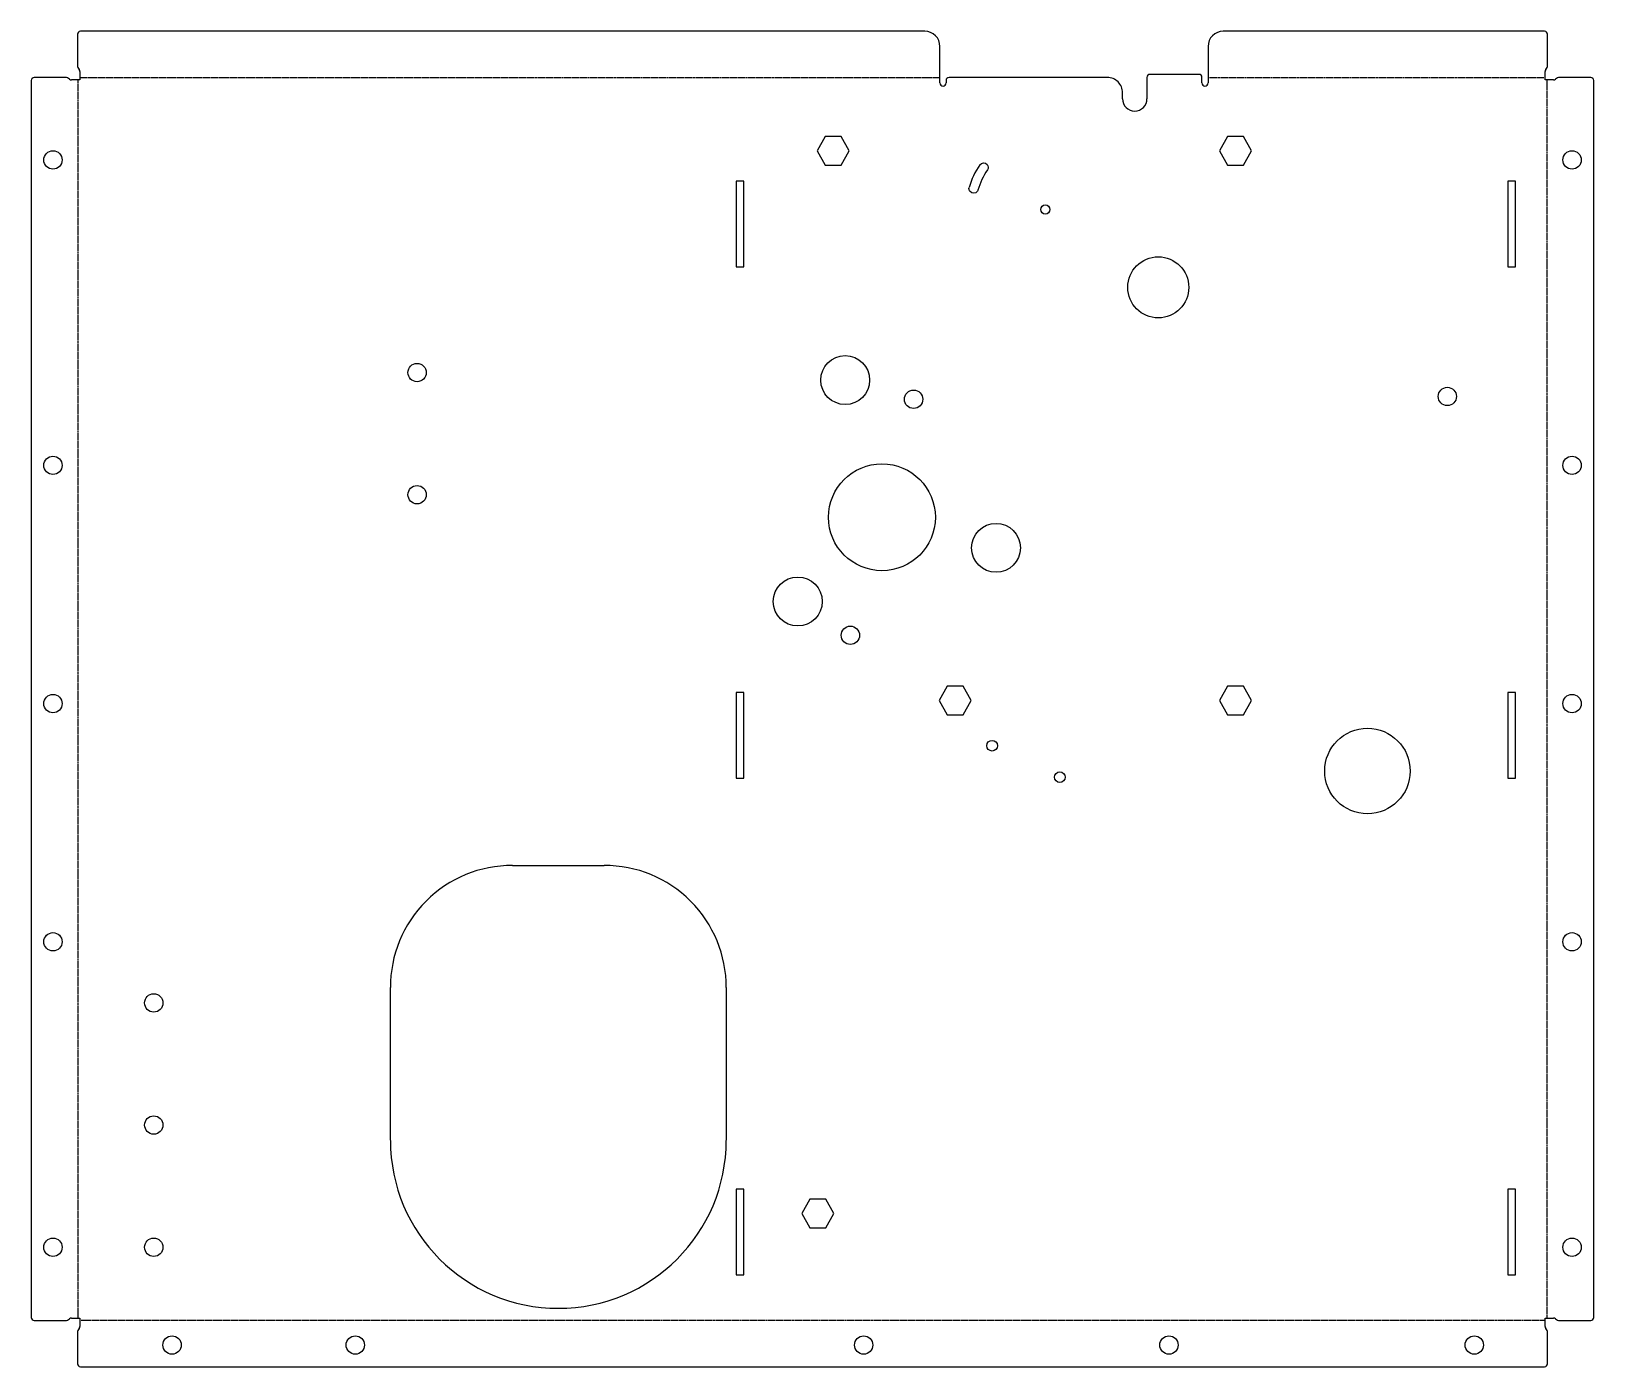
# Model space of a CAD drawing. Header units: millimetres. Extents: x 27 to 539, y -106 to 332.
import ezdxf

# ---------------------------------------------------------------- set-up
doc = ezdxf.new("R2010")
doc.units = ezdxf.units.MM
doc.header["$MEASUREMENT"] = 0
doc.linetypes.add('HIDDEN', pattern=[0.375, 0.25, -0.125])
doc.layers.get('0').update_dxf_attribs({"color": 40})
doc.layers.add('Bending', color=4, linetype='HIDDEN')

msp = doc.modelspace()

# ---------------------------------------------------------------- linework, layer by layer
for p, q in [((42.25, 330.63), (42.25, 320.47)), ((319.75, 331.63), (43.25, 331.63)), ((522.75, 331.63), (417.55, 331.63)), ((523.75, 320.47), (523.75, 330.63)), ((324.75, 317.43), (324.75, 326.63)), ((412.55, 326.63), (412.55, 317.43)), ((43.05, 318.43), (43.05, 317.43)), ((43.05, 317.43), (43.05, 315.7)), ((324.75, 315.7), (324.75, 317.43)), ((409.55, 317.5), (393.55, 317.5)), ((412.55, 317.43), (412.55, 315.7)), ((522.95, 317.43), (522.95, 318.43)), ((522.95, 315.7), (522.95, 317.43)), ((27.12, 315.5), (27.12, -89.5)), ((38.28, 316.5), (28.12, 316.5)), ((41.32, 315.7), (40.32, 315.7)), ((43.05, 315.7), (41.32, 315.7)), ((324.75, 314.7), (324.75, 315.7)), ((326.75, 315.5), (326.75, 314.7)), ((379.55, 316.5), (327.75, 316.5)), ((392.55, 316.5), (392.55, 309.5)), ((410.55, 314.7), (410.55, 316.5)), ((412.55, 315.7), (412.55, 314.7)), ((524.68, 315.7), (522.95, 315.7)), ((525.68, 315.7), (524.68, 315.7)), ((537.88, 316.5), (527.72, 316.5)), ((538.88, -89.5), (538.88, 315.5)), ((384.55, 309.5), (384.55, 311.5)), ((287.13, 297.2), (284.52, 292.5)), ((292.37, 297.2), (287.13, 297.2)), ((294.98, 292.5), (292.37, 297.2)), ((418.88, 297.2), (416.27, 292.5)), ((424.12, 297.2), (418.88, 297.2)), ((426.73, 292.5), (424.12, 297.2)), ((284.52, 292.5), (287.13, 287.8)), ((292.37, 287.8), (294.98, 292.5)), ((416.27, 292.5), (418.88, 287.8)), ((424.12, 287.8), (426.73, 292.5)), ((287.13, 287.8), (292.37, 287.8)), ((418.88, 287.8), (424.12, 287.8)), ((258.45, 282.5), (257.95, 282.5)), ((257.95, 282.5), (257.95, 254.5)), ((260.05, 282.5), (258.45, 282.5)), ((260.55, 282.5), (260.05, 282.5)), ((260.55, 254.5), (260.55, 282.5)), ((511.2, 282.5), (510.7, 282.5)), ((510.7, 282.5), (510.7, 254.5)), ((512.8, 282.5), (511.2, 282.5)), ((513.3, 282.5), (512.8, 282.5)), ((513.3, 254.5), (513.3, 282.5)), ((257.95, 254.5), (258.45, 254.5)), ((258.45, 254.5), (260.05, 254.5)), ((260.05, 254.5), (260.55, 254.5)), ((510.7, 254.5), (511.2, 254.5)), ((511.2, 254.5), (512.8, 254.5)), ((512.8, 254.5), (513.3, 254.5)), ((258.45, 115.11), (257.95, 115.11)), ((257.95, 115.11), (257.95, 87.11)), ((260.05, 115.11), (258.45, 115.11)), ((260.55, 115.11), (260.05, 115.11)), ((260.55, 87.11), (260.55, 115.11)), ((327.13, 117.2), (324.52, 112.5)), ((332.37, 117.2), (327.13, 117.2)), ((334.98, 112.5), (332.37, 117.2)), ((418.88, 117.2), (416.27, 112.5)), ((424.12, 117.2), (418.88, 117.2)), ((426.73, 112.5), (424.12, 117.2)), ((511.2, 115.11), (510.7, 115.11)), ((510.7, 115.11), (510.7, 87.11)), ((512.8, 115.11), (511.2, 115.11)), ((513.3, 115.11), (512.8, 115.11)), ((513.3, 87.11), (513.3, 115.11)), ((324.52, 112.5), (327.13, 107.8)), ((327.13, 107.8), (332.37, 107.8)), ((332.37, 107.8), (334.98, 112.5)), ((416.27, 112.5), (418.88, 107.8)), ((418.88, 107.8), (424.12, 107.8)), ((424.12, 107.8), (426.73, 112.5)), ((257.95, 87.11), (258.45, 87.11)), ((258.45, 87.11), (260.05, 87.11)), ((260.05, 87.11), (260.55, 87.11)), ((510.7, 87.11), (511.2, 87.11)), ((511.2, 87.11), (512.8, 87.11)), ((512.8, 87.11), (513.3, 87.11)), ((184.75, 58.5), (214.75, 58.5)), ((144.75, -31.5), (144.75, 18.5)), ((254.75, 18.5), (254.75, -31.5)), ((257.95, -47.5), (257.95, -75.5)), ((258.45, -47.5), (257.95, -47.5)), ((260.05, -47.5), (258.45, -47.5)), ((260.55, -47.5), (260.05, -47.5)), ((260.55, -75.5), (260.55, -47.5)), ((282.13, -50.8), (279.52, -55.5)), ((287.37, -50.8), (282.13, -50.8)), ((289.98, -55.5), (287.37, -50.8)), ((511.2, -47.5), (510.7, -47.5)), ((510.7, -47.5), (510.7, -75.5)), ((512.8, -47.5), (511.2, -47.5)), ((513.3, -47.5), (512.8, -47.5)), ((513.3, -75.5), (513.3, -47.5)), ((279.52, -55.5), (282.13, -60.2)), ((287.37, -60.2), (289.98, -55.5)), ((282.13, -60.2), (287.37, -60.2)), ((257.95, -75.5), (258.45, -75.5)), ((258.45, -75.5), (260.05, -75.5)), ((260.05, -75.5), (260.55, -75.5)), ((510.7, -75.5), (511.2, -75.5)), ((511.2, -75.5), (512.8, -75.5)), ((512.8, -75.5), (513.3, -75.5)), ((28.12, -90.5), (38.28, -90.5)), ((40.32, -89.7), (41.32, -89.7)), ((41.32, -89.7), (43.05, -89.7)), ((43.05, -89.7), (43.05, -91.43)), ((43.05, -91.43), (43.05, -92.43)), ((522.95, -89.7), (524.68, -89.7)), ((522.95, -91.43), (522.95, -89.7)), ((522.95, -92.43), (522.95, -91.43)), ((524.68, -89.7), (525.68, -89.7)), ((527.72, -90.5), (537.88, -90.5)), ((42.25, -94.47), (42.25, -104.63)), ((523.75, -104.63), (523.75, -94.47)), ((43.25, -105.63), (522.75, -105.63))]:
    msp.add_line(p, q)
for centre, radius in [((34.22, 289.5), 3), ((531.78, 289.5), 3), ((359.25, 273.27), 1.5), ((396.24, 247.77), 10), ((293.71, 217.42), 8), ((153.5, 219.89), 3), ((490.92, 212.05), 3), ((316.1, 211.14), 3), ((34.22, 189.5), 3), ((305.75, 172.5), 17.5), ((531.78, 189.5), 3), ((153.5, 179.89), 3), ((343.11, 162.49), 8), ((278.17, 144.92), 8), ((295.4, 133.86), 3), ((34.22, 111.5), 3), ((531.78, 111.5), 3), ((464.75, 89.41), 14), ((341.82, 97.71), 1.75), ((364.02, 87.41), 1.75), ((34.22, 33.5), 3), ((531.78, 33.5), 3), ((67.25, 13.5), 3), ((67.25, -26.5), 3), ((34.22, -66.5), 3), ((67.25, -66.5), 3), ((531.78, -66.5), 3), ((73.25, -98.53), 3), ((133.25, -98.53), 3), ((299.75, -98.53), 3), ((399.75, -98.53), 3), ((499.75, -98.53), 3)]:
    msp.add_circle(centre, radius)
for centre, radius, start, end in [((43.25, 330.63), 1, 90, 180), ((319.75, 326.63), 5, 0, 90), ((417.55, 326.63), 5, 90, 180), ((522.75, 330.63), 1, 0, 90), ((44.25, 320.47), 2, 180, 222.8334), ((42.05, 318.43), 1, 0, 42.8334), ((393.55, 316.5), 1, 90, 180), ((409.55, 316.5), 1, 0, 90), ((523.95, 318.43), 1, 137.1665, 180), ((521.75, 320.47), 2, 317.1666, 0), ((28.12, 315.5), 1, 90, 180), ((38.28, 314.5), 2, 47.1666, 90), ((40.32, 316.7), 1, 227.1665, 270), ((325.75, 314.7), 1, 180, 0), ((327.75, 315.5), 1, 90, 180), ((379.55, 311.5), 5, 359.9995, 90.0005), ((411.55, 314.7), 1, 180, 0), ((525.68, 316.7), 1, 270, 312.8335), ((527.72, 314.5), 2, 90, 132.8334), ((537.88, 315.5), 1, 0, 90), ((388.55, 309.5), 4, 180.0002, 359.9998), ((359.3, 273.25), 26.03, 145.6941, 163.8486), ((359.3, 273.25), 23.02, 145.6941, 163.8487), ((184.6, 18.65), 39.85, 89.7887, 180.2113), ((214.9, 18.65), 39.85, 359.7887, 90.2113), ((199.75, -31.5), 55, 180.0033, 359.9967), ((28.12, -89.5), 1, 180, 270), ((38.28, -88.5), 2, 270, 312.8334), ((40.32, -90.7), 1, 90, 132.8334), ((525.68, -90.7), 1, 47.1666, 90), ((527.72, -88.5), 2, 227.1666, 270), ((537.88, -89.5), 1, 270, 0), ((44.25, -94.47), 2, 137.1666, 180), ((42.05, -92.43), 1, 317.1666, 0), ((523.95, -92.43), 1, 180, 222.8335), ((521.75, -94.47), 2, 0, 42.8334), ((43.25, -104.63), 1, 180, 270), ((522.75, -104.63), 1, 270, 0)]:
    msp.add_arc(centre, radius, start, end)
for points in [[(337.8, 287.91), (338.32, 288.73), (339.62, 288.79), (340.2, 288.02)], [(340.2, 288.02), (340.62, 287.53), (340.66, 286.76), (340.28, 286.22)], [(334.59, 279.11), (334.28, 279.49), (334.17, 280.02), (334.3, 280.49)], [(336.99, 279.23), (336.48, 278.43), (335.18, 278.34), (334.59, 279.11)], [(337.19, 279.65), (337.14, 279.52), (337.08, 279.36), (336.99, 279.23)]]:
    msp.add_open_spline(points, degree=3)
at = {"layer": 'Bending'}
for p, q in [((42.36, 315.7), (42.36, -89.7)), ((324.75, 316.39), (43.05, 316.39)), ((522.95, 316.39), (412.55, 316.39)), ((523.64, -89.7), (523.64, 315.7)), ((43.05, -90.39), (522.95, -90.39))]:
    msp.add_line(p, q, dxfattribs=at)

doc.saveas('drawing.dxf')
